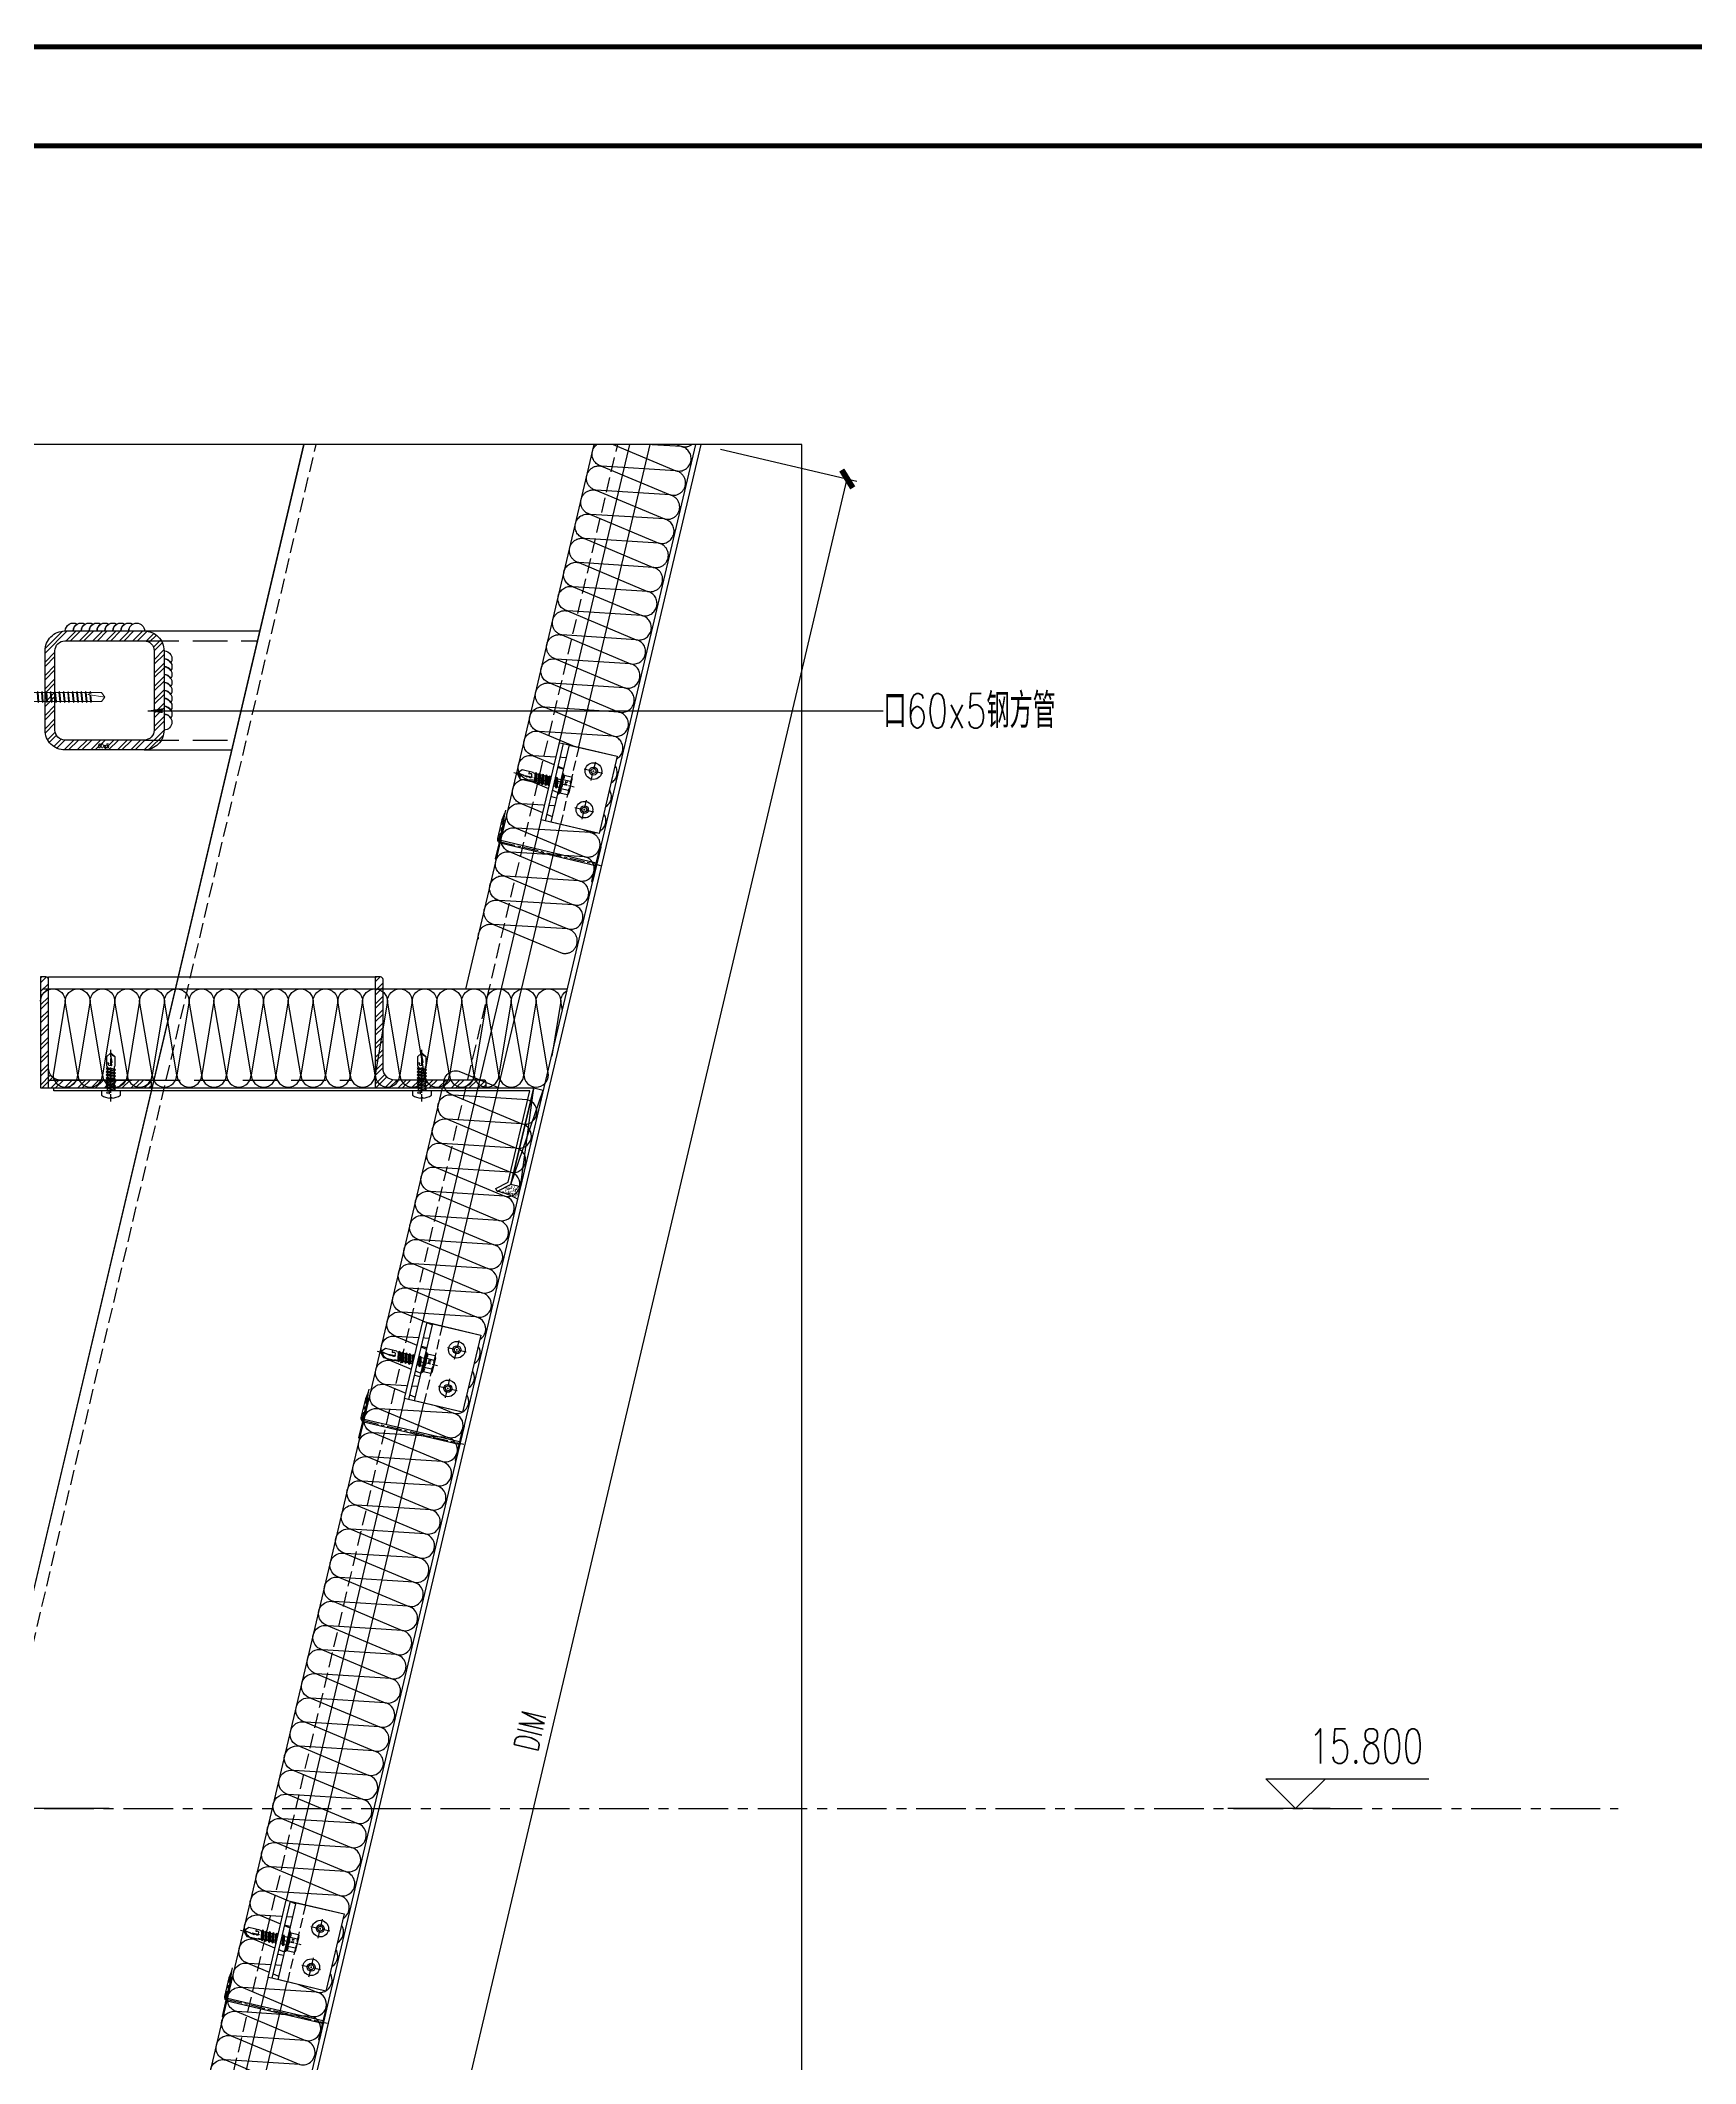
# Model space of a CAD drawing. Extents: x -160106 to 966792, y -663931 to 1550022.
# Drawn here: x -37559 to -36724, y -85742 to -84722 of the extents above; entities that cross this region are included whole.
import ezdxf
from ezdxf.enums import TextEntityAlignment as Align
from ezdxf.xclip import XClip

# ---------------------------------------------------------------- set-up
doc = ezdxf.new("R2010")
doc.units = 0
for name, pattern in [('CENTER', [2, 1.25, -0.25, 0.25, -0.25]), ('ZN-CENTER', [2, 1.25, -0.25, 0.25, -0.25]), ('ZN-DASH', [0.35, 0.25, -0.1])]:
    doc.linetypes.add(name, pattern=pattern)
for name, color, linetype in [('!ZN1-填充-8', 8, 'Continuous'), ('!ZN3-不锈钢板幕墙-7', 7, 'Continuous'), ('!ZN3-铝板幕墙-3', 3, 'Continuous'), ('!ZN4-辅助材料-1', 1, 'Continuous'), ('!ZN4-配件-11', 11, 'Continuous'), ('!ZN5-钢材投影-40', 40, 'Continuous'), ('!ZN5-钢材断面-2', 2, 'Continuous'), ('!ZN5-铝材投影-112', 112, 'Continuous'), ('!ZN6-虚线-8', 8, 'ZN-DASH'), ('!ZN6-轴线-1', 1, 'ZN-CENTER'), ('!ZN7-符号-173', 173, 'Continuous'), ('0-cxFrame', 155, 'Continuous'), ('20剖面图$0$A-LIN-V', 9, 'Continuous'), ('3符号', 173, 'Continuous'), ('DIM', 173, 'Continuous'), ('Fill', 8, 'Continuous'), ('TEXT', 7, 'Continuous'), ('焊缝', 8, 'Continuous')]:
    doc.layers.add(name, color=color, linetype=linetype)
doc.layers.add('0-cxText', color=131, linetype='Continuous', lineweight=25)
doc.layers.add('0_SCREW RIVET', color=4, linetype='Continuous', lineweight=15)
doc.layers.add('@ZN-型材编号（非打印层）', color=8, linetype='Continuous', plot=False)
doc.styles.add('cx_tuming', font='simhei.ttf')
doc.styles.add('cx_tuqian1', font='')
doc.styles.add('DHTEXT-1', font='ROMANS.shx', dxfattribs={"width": 0.7, "bigfont": 'CHINESE.shx'})
doc.styles.add('ZNTextStyle', font='ROMANS.shx', dxfattribs={"width": 0.7, "bigfont": 'CHINESE.shx'})
doc.styles.add('黑体', font='simhei.ttf', dxfattribs={"height": 12})
doc.styles.get('cx_tuqian1').set_extended_font_data('SimSun')
doc.dimstyles.new('ZN5', dxfattribs={"dimscale": 5, "dimtxt": 2.5, "dimasz": 1.5, "dimexe": 1, "dimexo": 2, "dimgap": 0.9, "dimtad": 1, "dimdec": 0, "dimdsep": 46, "dimtxsty": 'DHTEXT-1', "dimblk": 'ARCHTICK', "dimcen": 2.5, "dimclrd": 173, "dimclre": 173, "dimclrt": 7, "dimazin": 2, "dimtfac": 1, "dimtdec": 0, "dimtix": 1, "dimtmove": 2, "dimatfit": 3, "dimfxl": 0, "dimtolj": 1, "dimtzin": 0, "dimarcsym": 0})

# ---------------------------------------------------------------- blocks, each defined once
blk = doc.blocks.new('ZN-角钢56X56X4')
at = {"layer": '!ZN1-填充-8'}
h = blk.add_hatch(dxfattribs=at)
h.set_pattern_fill('ANSI32', color=256, scale=0.5, style=0)
edge = h.paths.add_edge_path()
edge.add_line((0, 0), (0, 56))
edge.add_line((0, 56), (2.7, 56))
edge.add_arc((2.7, 54.7), 1.33, 360, 450, ccw=False)
edge.add_line((4, 54.7), (4, 10))
edge.add_arc((10, 10), 6, 180, 270)
edge.add_line((10, 4), (54.7, 4))
edge.add_arc((54.7, 2.7), 1.33, 360, 450, ccw=False)
edge.add_line((56, 2.7), (56, 0))
edge.add_line((56, 0), (0, 0))
at = {"layer": '!ZN5-钢材断面-2'}
blk.add_lwpolyline([(0, 0), (0, 56), (2.7, 56, -0.414214), (4, 54.7), (4, 10, 0.414214), (10, 4), (54.7, 4, -0.414214), (56, 2.7), (56, 0), (0, 0)], format="xyb", dxfattribs=at)
blk = doc.blocks.new('*U1072')
at = {"layer": '!ZN5-钢材断面-2', "extrusion": (0, 0, -1), "zscale": -1, "rotation": 90}
blk.add_blockref('ZN-角钢56X56X4', (0, 0), dxfattribs=at)
blk = doc.blocks.new('*U1052')
at = {"color": 0, "linetype": 'CENTER', "ltscale": 3}
blk.add_line((-5.4, 0), (20.8, 0), dxfattribs=at)
at = {"linetype": 'ByBlock', "ltscale": 10}
for p, q in [((0, 1.8), (12.4, 1.8)), ((1, 2.4), (1.7, -2.4)), ((2.6, 2.4), (3.3, -2.4)), ((4.2, 2.4), (4.9, -2.4)), ((5.8, 2.4), (6.5, -2.4)), ((7.4, 2.4), (8.1, -2.4)), ((9, 2.4), (9.7, -2.4)), ((10.6, 2.4), (11.3, -2.4)), ((12.4, -1.8), (0, -1.8))]:
    blk.add_line(p, q, dxfattribs=at)
blk.add_lwpolyline([(-3.3, 0.4), (-3.7, 0.4, -0.147478), (-2.1, 4.8), (0, 4.8), (0, -4.7), (-2.1, -4.7, -0.147478), (-3.7, -0.4), (-3.3, -0.4)], format="xyb", close=True, dxfattribs=at)
for points in [[(1.3, -1.8), (0.6, 1.8), (1, 2.4), (1.3, 1.8), (2, -1.8), (1.7, -2.4)], [(2.9, -1.8), (2.2, 1.8), (2.6, 2.4), (2.9, 1.8), (3.6, -1.8), (3.3, -2.4)], [(4.5, -1.8), (3.8, 1.8), (4.2, 2.4), (4.5, 1.8), (5.2, -1.8), (4.9, -2.4)], [(6.1, -1.8), (5.4, 1.8), (5.8, 2.4), (6.1, 1.8), (6.8, -1.8), (6.5, -2.4)], [(7.7, -1.8), (7, 1.8), (7.4, 2.4), (7.7, 1.8), (8.4, -1.8), (8.1, -2.4)], [(9.3, -1.8), (8.6, 1.8), (9, 2.4), (9.3, 1.8), (10, -1.8), (9.7, -2.4)], [(10.9, -1.8), (10.2, 1.8), (10.6, 2.4), (10.9, 1.8), (11.6, -1.8), (11.3, -2.4)]]:
    blk.add_lwpolyline(points, close=True, dxfattribs=at)
for points in [[(12.4, -1.8, -0.414214), (12.5, -1.9), (12.5, -2), (17.4, -2), (19, -0.2), (19, 0.2), (17.4, 2), (12.5, 2), (12.5, 1.9, -0.396102), (12.4, 1.8)], [(14.3, -2), (14.2, -1), (13.7, -1.3, -0.530462), (13, -1), (12.8, 0.1, -0.651316), (13.4, 0.5), (13.8, 0.2), (14.5, 0.6), (19, -0.2, -0.201226), (17.4, 2)]]:
    blk.add_lwpolyline(points, format="xyb", dxfattribs=at)
at = {"layer": 'Defpoints', "color": 0, "ltscale": 10, "style": 'DHTEXT-1', "width": 0.7}
blk.add_text('4.8', height=1, rotation=90, dxfattribs=at).set_placement((-0.5, -1.4), align=Align.CENTER)
blk = doc.blocks.new('*U2279')
at = {"linetype": 'ByBlock', "ltscale": 15}
blk.add_lwpolyline([(0.6, 0.6), (0.6, 50, -0.414214), (1.2, 50.6), (10.9, 50.6), (14.3, 51.2), (10.9, 51.8), (1.2, 51.8, 0.414214), (-0.6, 50), (-0.6, 0.6)], format="xyb", dxfattribs=at)
at = {"color": 0, "linetype": 'ZN-CENTER', "ltscale": 6}
blk.add_lwpolyline([(16.1, 51.2), (1.2, 51.2, 0.414214), (0, 50), (0, -1.8)], format="xyb", dxfattribs=at)
at = {"linetype": 'ByBlock', "ltscale": 15}
for points in [[(-0.5, 50.6), (-9, 50.6), (-9, 50), (-0.6, 50)], [(0.6, 50), (9, 50), (9, 50.6), (1.2, 50.6)]]:
    blk.add_lwpolyline(points, dxfattribs=at)
blk.add_lwpolyline([(-9, 0.6), (-9, 0), (9, 0), (9, 0.6)], close=True, dxfattribs=at)
blk = doc.blocks.new('*U1991')
at = {"color": 0, "linetype": 'ZN-CENTER', "ltscale": 3}
blk.add_line((24, 0), (-7.3, 0), dxfattribs=at)
at = {"ltscale": 10}
for p, q in [((-5.4, -3.5), (-5.4, 3.5)), ((-1, 4.6), (-4.9, 4.6)), ((-1, 2.3), (-4.9, 2.3)), ((-0.6, -5.1), (-0.6, 5.1)), ((-0.2, 5.5), (0, 4.8)), ((0, -4.8), (0, 4.8)), ((0, 2.1), (14.3, 2.1)), ((1.4, 2.7), (2.2, -2.7)), ((3.2, 2.7), (4, -2.7)), ((5, 2.7), (5.8, -2.7)), ((6.8, 2.7), (7.6, -2.7)), ((8.6, 2.7), (9.4, -2.7)), ((10.4, 2.7), (11.2, -2.7)), ((12.2, 2.7), (13, -2.7)), ((-1, -2.3), (-4.9, -2.3)), ((-1, -4.6), (-4.9, -4.6)), ((-0.2, -5.5), (0, -4.8)), ((14.3, -2.1), (0, -2.1))]:
    blk.add_line(p, q, dxfattribs=at)
for points in [[(1.8, -2.1), (1, 2.1), (1.4, 2.7), (1.8, 2.1), (2.6, -2.1), (2.2, -2.7)], [(3.6, -2.1), (2.8, 2.1), (3.2, 2.7), (3.6, 2.1), (4.4, -2.1), (4, -2.7)], [(5.4, -2.1), (4.6, 2.1), (5, 2.7), (5.4, 2.1), (6.2, -2.1), (5.8, -2.7)], [(7.2, -2.1), (6.4, 2.1), (6.8, 2.7), (7.2, 2.1), (8, -2.1), (7.6, -2.7)], [(9, -2.1), (8.2, 2.1), (8.6, 2.7), (9, 2.1), (9.8, -2.1), (9.4, -2.7)], [(10.8, -2.1), (10, 2.1), (10.4, 2.7), (10.8, 2.1), (11.6, -2.1), (11.2, -2.7)], [(12.6, -2.1), (11.8, 2.1), (12.2, 2.7), (12.6, 2.1), (13.4, -2.1), (13, -2.7)]]:
    blk.add_lwpolyline(points, close=True, dxfattribs=at)
for points in [[(14.3, -2.1, -0.414214), (14.4, -2.2), (14.4, -2.3), (20.2, -2.3), (22, -0.3), (22, 0.3), (20.2, 2.3), (14.4, 2.3), (14.4, 2.2, -0.414214), (14.3, 2.1)], [(16.5, -2.3), (16.4, -1.2), (15.8, -1.5, -0.530462), (15, -1.2), (14.8, 0.1, -0.651316), (15.5, 0.5), (16, 0.2), (16.8, 0.7), (22, -0.3, -0.201226), (20.2, 2.3)]]:
    blk.add_lwpolyline(points, format="xyb", dxfattribs=at)
for centre, radius, start, end in [((-3.9, 3.5), 1.58, 133.1736, 226.8264), ((0.1, 0), 5.58, 155.5673, 204.4327), ((0.1, 3.5), 1.58, 133.1736, 226.8264), ((4.1, 0), 5.58, 155.5673, 204.4327), ((7.5, -2.9), 11.3, 132.4922, 138.6064), ((-3.9, -3.5), 1.58, 133.1736, 226.8264), ((0.1, -3.5), 1.58, 133.1736, 226.8264), ((7.5, 2.9), 11.3, 221.3936, 227.5078)]:
    blk.add_arc(centre, radius, start, end, dxfattribs=at)
at = {"layer": 'Defpoints', "color": 0, "ltscale": 10, "style": 'DHTEXT-1', "width": 0.7}
blk.add_text('5.5', height=1, rotation=90, dxfattribs=at).set_placement((-2.5, -0.9), align=Align.CENTER)
blk = doc.blocks.new('*U2070')
at = {"color": 0, "linetype": 'CENTER', "ltscale": 3}
for p, q in [((4.9, 0), (-4.9, 0)), ((0, 4.9), (0, -4.9))]:
    blk.add_line(p, q, dxfattribs=at)
at = {"linetype": 'ByBlock', "ltscale": 10}
for radius in [4.2, 2, 1.23]:
    blk.add_circle((0, 0), radius, dxfattribs=at)
blk = doc.blocks.new('*U2372')
at = {"ltscale": 0.125}
blk.add_wipeout([(-20, -30), (20, -30), (20, -5), (-20, -5)], dxfattribs=at).dxf.layer = '!ZN6-虚线-8'
at = {"layer": '!ZN1-填充-8'}
h = blk.add_hatch(dxfattribs=at)
h.set_pattern_fill('NET3', color=256, scale=0.75, angle=180, style=0)
h.set_pattern_definition([(180, (-1731.706, 294.7402), (-3e-16, -2.38125), []), (240, (-1731.706, 294.7402), (2.062223, -1.190625), []), (300, (-1731.706, 294.7402), (2.062223, 1.190625), [])])
h.paths.add_polyline_path([(20, 0), (-20, 0), (-20, -2), (20, -2)])
at = {"layer": '!ZN5-铝材投影-112'}
blk.add_lwpolyline([(20, -2), (-20, -2), (-20, -30), (20, -30)], close=True, dxfattribs=at)
at = {"layer": '!ZN6-虚线-8', "color": 8, "linetype": 'ZN-DASH', "ltscale": 20}
blk.add_line((-20, -10), (20, -10), dxfattribs=at)
at = {"layer": '!ZN6-虚线-8', "linetype": 'ZN-DASH', "ltscale": 10}
for p, q in [((-7.5, -5), (-7.5, -2)), ((7.5, -5), (7.5, -2))]:
    blk.add_line(p, q, dxfattribs=at)
at = {"layer": '!ZN4-配件-11', "color": 1, "xscale": -1, "rotation": 270}
for name, p in [('*U1991', (0, -5)), ('*U2070', (-10, -20)), ('*U2070', (10, -20))]:
    blk.add_blockref(name, p, dxfattribs=at)
at = {"ltscale": 0.25}
blk.add_wipeout([(20, 0), (20, -2), (-20, -2), (-20, 0)], dxfattribs=at).dxf.layer = '!ZN4-辅助材料-1'
at = {"layer": '!ZN4-辅助材料-1'}
blk.add_lwpolyline([(20, 0), (-20, 0), (-20, -2), (20, -2)], close=True, dxfattribs=at)
at = {"layer": '!ZN5-铝材投影-112', "ltscale": 0.25}
blk.add_line((-20, -5), (20, -5), dxfattribs=at)
blk = doc.blocks.new('方管钢60x5')
at = {"layer": 'Fill'}
h = blk.add_hatch(dxfattribs=at)
h.set_pattern_fill('ANSI32', color=8, scale=0.5, style=0)
h.set_pattern_definition([(45, (-2913.3746, -800.701), (-3.367596, 3.367596), []), (45, (-2911.1295, -800.701), (-3.367596, 3.367596), [])])
edge = h.paths.add_edge_path(flags=16)
edge.add_line((-20, 25), (20, 25))
edge.add_arc((20, 20), 5, 0, 90, ccw=False)
edge.add_line((25, 20), (25, -20))
edge.add_arc((20, -20), 5, 270, 360, ccw=False)
edge.add_line((20, -25), (-20, -25))
edge.add_arc((-20, -20), 5, 180, 270, ccw=False)
edge.add_line((-25, -20), (-25, 20))
edge.add_arc((-20, 20), 5, 90, 180, ccw=False)
edge = h.paths.add_edge_path()
edge.add_line((-20, 30), (20, 30))
edge.add_arc((20, 20), 10, 0, 90, ccw=False)
edge.add_line((30, 20), (30, -20))
edge.add_arc((20, -20), 10, 270, 360, ccw=False)
edge.add_line((20, -30), (-20, -30))
edge.add_arc((-20, -20), 10, 180, 270, ccw=False)
edge.add_line((-30, -20), (-30, 20))
edge.add_arc((-20, 20), 10, 90, 180, ccw=False)
for points in [[(-20, 30), (20, 30, -0.414214), (30, 20), (30, -20, -0.414214), (20, -30), (-20, -30, -0.414214), (-30, -20), (-30, 20, -0.414214)], [(-20, 25), (20, 25, -0.414214), (25, 20), (25, -20, -0.414214), (20, -25), (-20, -25, -0.414214), (-25, -20), (-25, 20, -0.414214)]]:
    blk.add_lwpolyline(points, format="xyb", close=True)
at = {"layer": '@ZN-型材编号（非打印层）', "style": 'DHTEXT-1', "width": 0.7}
blk.add_text('60x5', height=2, dxfattribs=at).set_placement((-0.5, -28), align=Align.MIDDLE_CENTER)
blk = doc.blocks.new('*U781')
at = {"layer": '!ZN5-钢材断面-2'}
blk.add_blockref('方管钢60x5', (0, 0), dxfattribs=at)
blk = doc.blocks.new('$紧固件$00000145')
at = {"layer": '0_SCREW RIVET'}
for p, q in [((-1.7, 9.4), (-1.7, 7.2)), ((-1.7, 6.7), (-1.7, 5)), ((-1.7, 4.5), (-1.7, 2.8)), ((-1.7, 2.3), (-1.7, 0.6)), ((-1.7, 0.1), (-1.7, -1.6)), ((2.8, 9.4), (2.8, 7.6)), ((2.8, 7.1), (2.8, 5.4)), ((2.8, 4.9), (2.8, 3.2)), ((2.8, 2.7), (2.8, 1)), ((2.8, 0.5), (2.8, -1.2)), ((-1.7, -2.1), (-1.7, -3.8)), ((-1.7, -4.3), (-1.7, -6)), ((-1.7, -6.5), (-1.7, -8.2)), ((-1.7, -8.7), (-1.7, -10.5)), ((2.8, -1.7), (2.8, -3.4)), ((2.8, -3.9), (2.8, -5.6)), ((2.8, -6.1), (2.8, -7.8)), ((2.8, -8.3), (2.8, -10.1)), ((-1.7, -11), (-1.7, -12.7)), ((-1.7, -13.2), (-1.7, -14.9)), ((-1.7, -15.4), (-1.7, -17.1)), ((-1.7, -17.6), (-1.7, -19.3)), ((-1.7, -19.8), (-1.7, -24.8)), ((2.8, -10.6), (2.8, -12.3)), ((2.8, -12.8), (2.8, -14.5)), ((2.8, -15), (2.8, -16.7)), ((2.8, -17.2), (2.8, -18.9)), ((2.8, -19.4), (2.8, -24.8)), ((-1.7, -24.8), (0.5, -26.6)), ((0.5, -26.6), (2.8, -24.8))]:
    blk.add_line(p, q, dxfattribs=at)
blk.add_lwpolyline([(-6.5, 12.1, -0.414214), (-2.5, 16.1), (3.5, 16.1, -0.414214), (7.5, 12.1), (7.5, 12.2), (7.5, 11.4), (-6.5, 11.4), (-6.5, 12.2)], format="xyb", close=True, dxfattribs=at)
for points in [[(-4, 11.4), (5, 11.4), (5, 9.4), (-4, 9.4)], [(-1.7, 6.7), (2.8, 7.1), (3.3, 7.4), (2.8, 7.6), (-1.7, 7.2), (-2.2, 6.9)], [(-1.7, 4.5), (2.8, 4.9), (3.3, 5.2), (2.8, 5.4), (-1.7, 5), (-2.2, 4.7)], [(-1.7, 2.3), (2.8, 2.7), (3.3, 3), (2.8, 3.2), (-1.7, 2.8), (-2.2, 2.5)], [(-1.7, 0.1), (2.8, 0.5), (3.3, 0.8), (2.8, 1), (-1.7, 0.6), (-2.2, 0.3)], [(-1.7, -2.1), (2.8, -1.7), (3.3, -1.4), (2.8, -1.2), (-1.7, -1.6), (-2.2, -1.9)], [(-1.7, -4.3), (2.8, -3.9), (3.3, -3.6), (2.8, -3.4), (-1.7, -3.8), (-2.2, -4.1)], [(-1.7, -6.5), (2.8, -6.1), (3.3, -5.8), (2.8, -5.6), (-1.7, -6), (-2.2, -6.3)], [(-1.7, -8.7), (2.8, -8.3), (3.3, -8.1), (2.8, -7.8), (-1.7, -8.2), (-2.2, -8.5)], [(-1.7, -11), (2.8, -10.6), (3.3, -10.3), (2.8, -10.1), (-1.7, -10.5), (-2.2, -10.7)], [(-1.7, -13.2), (2.8, -12.8), (3.3, -12.5), (2.8, -12.3), (-1.7, -12.7), (-2.2, -13)], [(-1.7, -15.4), (2.8, -15), (3.3, -14.7), (2.8, -14.5), (-1.7, -14.9), (-2.2, -15.2)], [(-1.7, -17.6), (2.8, -17.2), (3.3, -16.9), (2.8, -16.7), (-1.7, -17.1), (-2.2, -17.4)]]:
    blk.add_lwpolyline(points, close=True, dxfattribs=at)
for points in [[(1.7, -19), (-1.7, -19.3), (-2.2, -19.6), (-1.7, -19.8), (1.6, -19.5)], [(0.5, -26.6), (1.9, -18), (2.5, -19.4), (2.5, -19.4), (2.8, -19.9)], [(2.3, -18.9), (2.8, -18.9), (3.3, -19.1), (2.8, -19.4), (2.5, -19.4)]]:
    blk.add_lwpolyline(points, dxfattribs=at)
blk = doc.blocks.new('20250911162422')
at = {"layer": '!ZN1-填充-8'}
h = blk.add_hatch(dxfattribs=at)
h.set_pattern_fill('AR-SAND', color=256, angle=-13.2732, style=0)
h.set_pattern_definition([(24.2268, (59.0528, 16280.1103), (0.381077, 1.889814), [0, -1.52, 0, -1.7, 0, -1.625]), (354.2268, (59.0528, 16280.1103), (2.370448, 2.340426), [0, -0.82, 0, -1.37, 0, -0.525]), (314.2268, (57.8557, 16280.3927), (3.032251, -0.709481), [0, -0.5, 0, -1.8, 0, -2.35]), (304.2268, (57.8557, 16280.3927), (3.127332, 0.16404), [0, -0.25, 0, -1.18, 0, -1.35])])
edge = h.paths.add_edge_path()
edge.add_line((241, 16114.8), (245.8, 16113.7))
edge.add_line((245.8, 16113.7), (244.3, 16107.4))
edge.add_arc((228.5, 16081.4), 30.5, 58.5823, 79.4259)
edge.add_line((234.1, 16111.3), (241, 16114.8))
at = {"layer": '!ZN3-不锈钢板幕墙-7', "ltscale": 4}
for p, q in [((10.1, 16163.5), (63.2, 16163.5)), ((63.2, 16162), (10.5, 16162)), ((63.2, 16163.5), (252.5, 16163.5)), ((250.6, 16162), (63.2, 16162)), ((239.7, 16115.9), (250.6, 16162)), ((252.5, 16163.5), (241, 16114.8)), ((233.4, 16112.7), (239.7, 16115.9)), ((241, 16114.8), (234.1, 16111.3)), ((234.1, 16111.3), (233.4, 16112.7))]:
    blk.add_line(p, q, dxfattribs=at)
at = {"layer": '!ZN3-不锈钢板幕墙-7', "ltscale": 40}
blk.add_line((10.5, 16162), (10.5, 16163.5), dxfattribs=at)
at = {"layer": '!ZN3-铝板幕墙-3'}
for p, q in [((-2158, 6025), (771.7, 18439)), ((-2135.7, 6021.5), (794.2, 18436.5)), ((-2133.2, 6021.2), (797.4, 18439))]:
    blk.add_line(p, q, dxfattribs=at)
at = {"layer": '!ZN4-辅助材料-1', "ltscale": 0.1}
for p, q in [((241, 16114.8), (257.3, 16162.4)), ((245.8, 16113.7), (252.5, 16163.5))]:
    blk.add_line(p, q, dxfattribs=at)
blk.add_lwpolyline([(252.5, 16163.5), (257.3, 16162.4), (245.8, 16113.7), (241, 16114.8)], close=True, dxfattribs=at)
blk.add_lwpolyline([(244.3, 16107.4, 0.091199), (234.1, 16111.3, -1.546324)], format="xyb", dxfattribs=at)
at = {"layer": '!ZN5-钢材投影-40'}
for p, q in [((-2083.4, 6384.4), (766.8, 18461.7)), ((-2239.2, 6421.1), (564.1, 18299.4))]:
    blk.add_line(p, q, dxfattribs=at)
at = {"layer": '!ZN5-钢材投影-40', "ltscale": 100}
blk.add_line((-2239.2, 6421.1), (600.5, 18453.7), dxfattribs=at)
at = {"layer": '!ZN5-钢材投影-40', "ltscale": 0.3}
for p, q in [((56, 16394), (114.4, 16394)), ((56, 16334), (100.3, 16334)), ((7.7, 16219.5), (173.3, 16219.5)), ((7.7, 16163.5), (160, 16163.5))]:
    blk.add_line(p, q, dxfattribs=at)
at = {"layer": '!ZN5-钢材投影-40', "ltscale": 30}
blk.add_line((7.7, 16163.5), (7.7, 16219.5), dxfattribs=at)
at = {"layer": '!ZN6-虚线-8', "ltscale": 30}
for p, q in [((-2089.3, 6385.8), (760.6, 18461.4)), ((-2233.3, 6419.8), (606.7, 18454))]:
    blk.add_line(p, q, dxfattribs=at)
at = {"layer": '!ZN6-虚线-8', "color": 8, "linetype": 'ZN-DASH', "ltscale": 70}
for p, q in [((56, 16389), (113.3, 16389)), ((56, 16339), (101.5, 16339)), ((7.7, 16167.5), (161, 16167.5))]:
    blk.add_line(p, q, dxfattribs=at)
at = {"layer": '20剖面图$0$A-LIN-V'}
blk.add_line((38.3, 15800), (-5372.1, 15800), dxfattribs=at)
at = {"layer": 'Fill'}
for points in [[(218.2, 16213.4), (736.7, 18410.5)], [(269.6, 16213.4), (4.7, 16213.4)], [(-7.6, 15256.4), (206.5, 16163.5)]]:
    blk.add_lwpolyline(points, dxfattribs=at)
for points in [[(224.7, 16238.6, -0.54803), (232.2, 16246), (266.8, 16231.5, 1), (269.7, 16243.7), (232.2, 16246, -1), (235.1, 16258.1), (269.7, 16243.7, 1), (272.6, 16255.8), (235.1, 16258.1, -1), (238, 16270.3), (272.6, 16255.8, 1), (275.4, 16268), (238, 16270.3, -1), (240.9, 16282.5), (275.4, 16268, 1), (278.3, 16280.1), (240.9, 16282.5, -1), (243.7, 16294.6), (278.3, 16280.1, 1), (281.2, 16292.3), (243.7, 16294.6, -1), (246.6, 16306.8), (281.2, 16292.3, 1), (284.1, 16304.5), (246.6, 16306.8, -1), (249.5, 16319), (284.1, 16304.5, 1), (286.9, 16316.6), (249.5, 16319, -1), (252.3, 16331.1), (286.9, 16316.6, 1), (289.8, 16328.8), (252.3, 16331.1, -1), (255.2, 16343.3), (289.8, 16328.8, 1), (292.7, 16341), (255.2, 16343.3, -1), (258.1, 16355.5), (292.7, 16341, 1), (295.5, 16353.1), (258.1, 16355.5, -1), (261, 16367.6), (295.5, 16353.1, 1), (298.4, 16365.3), (261, 16367.6, -1), (263.8, 16379.8), (298.4, 16365.3, 1), (301.3, 16377.5), (263.8, 16379.8, -1), (266.7, 16392), (301.3, 16377.5, 1), (304.2, 16389.6), (266.7, 16392, -1), (269.6, 16404.1), (304.2, 16389.6, 1), (307, 16401.8), (269.6, 16404.1, -1), (272.4, 16416.3), (307, 16401.8, 1), (309.9, 16414), (272.4, 16416.3, -1), (275.3, 16428.5), (309.9, 16414, 1), (312.8, 16426.1), (275.3, 16428.5, -1), (278.2, 16440.6), (312.8, 16426.1, 1), (315.6, 16438.3), (278.2, 16440.6, -1), (281.1, 16452.8), (315.6, 16438.3, 1), (318.5, 16450.5), (281.1, 16452.8, -1), (283.9, 16465), (318.5, 16450.5, 1), (321.4, 16462.6), (283.9, 16465, -1), (286.8, 16477.1), (321.4, 16462.6, 1), (324.3, 16474.8), (286.8, 16477.1, -1), (289.7, 16489.3), (324.3, 16474.8, 1), (327.1, 16487), (289.7, 16489.3, -1), (292.5, 16501.5), (327.1, 16487, 1), (330, 16499.1), (292.5, 16501.5, -1), (295.4, 16513.6), (330, 16499.1, 1), (332.9, 16511.3), (295.4, 16513.6, -1), (298.3, 16525.8), (332.9, 16511.3, 1), (335.7, 16523.5), (298.3, 16525.8, -1), (301.2, 16538), (335.7, 16523.5, 1), (338.6, 16535.6), (301.2, 16538, -1), (304, 16550.1), (338.6, 16535.6, 1), (341.5, 16547.8), (304, 16550.1, -1), (306.9, 16562.3), (341.5, 16547.8, 1), (344.3, 16560), (306.9, 16562.3, -1), (309.8, 16574.5), (344.3, 16560, 1), (347.2, 16572.1), (346.8, 16572.2)], [(3.7, 16207.2, -1), (16.2, 16207.2), (10, 16170.2, 1), (22.5, 16170.2), (16.2, 16207.2, -1), (28.7, 16207.2), (22.5, 16170.2, 1), (35, 16170.2), (28.7, 16207.2, -1), (41.2, 16207.2), (35, 16170.2, 1), (47.5, 16170.2), (41.2, 16207.2, -1), (53.7, 16207.2), (47.5, 16170.2, 1), (60, 16170.2), (53.7, 16207.2, -1), (66.2, 16207.2), (60, 16170.2, 1), (72.5, 16170.2), (66.2, 16207.2, -1), (78.7, 16207.2), (72.5, 16170.2, 1), (85, 16170.2), (78.7, 16207.2, -1), (91.2, 16207.2), (85, 16170.2, 1), (97.5, 16170.2), (91.2, 16207.2, -1), (103.7, 16207.2), (97.5, 16170.2, 1), (110, 16170.2), (103.7, 16207.2, -1), (116.2, 16207.2), (110, 16170.2, 1), (122.5, 16170.2), (116.2, 16207.2, -1), (128.7, 16207.2), (122.5, 16170.2, 1), (135, 16170.2), (128.7, 16207.2, -1), (141.2, 16207.2), (135, 16170.2, 1), (147.5, 16170.2), (141.2, 16207.2, -1), (153.7, 16207.2), (147.5, 16170.2, 1), (160, 16170.2), (153.7, 16207.2, -1), (166.2, 16207.2), (160, 16170.2, 1), (172.5, 16170.2), (166.2, 16207.2, -1), (178.7, 16207.2), (172.5, 16170.2, 1), (185, 16170.2), (178.7, 16207.2, -1), (191.2, 16207.2), (185, 16170.2, 1), (197.5, 16170.2), (191.2, 16207.2, -1), (203.7, 16207.2), (197.5, 16170.2, 1), (210, 16170.2), (203.7, 16207.2, -1), (216.2, 16207.2), (210, 16170.2, 1), (222.5, 16170.2), (216.2, 16207.2, -1), (228.7, 16207.2), (222.5, 16170.2, 1), (235, 16170.2), (228.7, 16207.2, -1), (241.2, 16207.2), (235, 16170.2, 1), (247.5, 16170.2), (241.2, 16207.2, -1), (253.7, 16207.2), (247.5, 16170.2, 1), (260, 16170.2), (253.7, 16207.2, -1), (266.2, 16207.2), (261.6, 16179.6)], [(267, 16202.5), (266.2, 16207.2, -0.271794), (269.4, 16212.6)], [(267, 16202.5), (266.2, 16207.2, -0.271794), (269.4, 16212.6)], [(94.2, 15661.1, -1), (97.1, 15673.2), (131.7, 15658.7, 1)], [(134.5, 15670.9), (97.1, 15673.2, -1), (99.9, 15685.4), (134.5, 15670.9, 1), (137.4, 15683.1), (99.9, 15685.4, -1), (102.8, 15697.6), (137.4, 15683.1, 1), (140.3, 15695.2), (102.8, 15697.6, -1), (105.7, 15709.7), (140.3, 15695.2, 1), (143.1, 15707.4), (105.7, 15709.7, -1), (108.6, 15721.9), (143.1, 15707.4, 1), (146, 15719.6), (108.6, 15721.9, -1), (111.4, 15734.1), (146, 15719.6, 1), (148.9, 15731.7), (111.4, 15734.1, -1), (114.3, 15746.2), (148.9, 15731.7, 1), (151.8, 15743.9), (114.3, 15746.2, -1), (117.2, 15758.4), (151.8, 15743.9, 1), (154.6, 15756.1), (117.2, 15758.4, -1), (120, 15770.6), (154.6, 15756.1, 1), (157.5, 15768.2), (120, 15770.6, -1), (122.9, 15782.7), (157.5, 15768.2, 1), (160.4, 15780.4), (122.9, 15782.7, -1), (125.8, 15794.9), (160.4, 15780.4, 1), (163.2, 15792.6), (125.8, 15794.9, -1), (128.7, 15807.1), (163.2, 15792.6, 1), (166.1, 15804.7), (128.7, 15807.1, -1), (131.5, 15819.2), (166.1, 15804.7, 1), (169, 15816.9), (131.5, 15819.2, -1), (134.4, 15831.4), (169, 15816.9, 1), (171.9, 15829.1), (134.4, 15831.4, -1), (137.3, 15843.6), (171.9, 15829.1, 1), (174.7, 15841.2), (137.3, 15843.6, -1), (140.1, 15855.7), (174.7, 15841.2, 1), (177.6, 15853.4), (140.1, 15855.7, -1), (143, 15867.9), (177.6, 15853.4, 1), (180.5, 15865.6), (143, 15867.9, -1), (145.9, 15880.1), (180.5, 15865.6, 1), (183.3, 15877.7), (145.9, 15880.1, -1), (148.8, 15892.2), (183.3, 15877.7, 1), (186.2, 15889.9), (148.8, 15892.2, -1), (151.6, 15904.4), (186.2, 15889.9, 1), (189.1, 15902.1), (151.6, 15904.4, -1), (154.5, 15916.6), (189.1, 15902.1, 1), (192, 15914.2), (154.5, 15916.6, -1), (157.4, 15928.7), (192, 15914.2, 1), (194.8, 15926.4), (157.4, 15928.7, -1), (160.2, 15940.9), (194.8, 15926.4, 1), (197.7, 15938.6), (160.2, 15940.9, -1), (163.1, 15953), (197.7, 15938.6, 1), (200.6, 15950.7), (163.1, 15953, -1), (166, 15965.2), (200.6, 15950.7, 1), (203.4, 15962.9), (166, 15965.2, -1), (168.9, 15977.4), (203.4, 15962.9, 1), (206.3, 15975), (168.9, 15977.4, -1), (171.7, 15989.5), (206.3, 15975, 1), (209.2, 15987.2), (171.7, 15989.5, -1), (174.6, 16001.7), (209.2, 15987.2, 1), (212.1, 15999.4), (174.6, 16001.7, -1), (177.5, 16013.9), (212.1, 15999.4, 1), (214.9, 16011.5), (177.5, 16013.9, -1), (180.3, 16026), (214.9, 16011.5, 1), (217.8, 16023.7), (180.3, 16026, -1), (183.2, 16038.2), (217.8, 16023.7, 1), (220.7, 16035.9), (183.2, 16038.2, -1), (186.1, 16050.4), (220.7, 16035.9, 1), (223.5, 16048), (186.1, 16050.4, -1), (189, 16062.5), (223.5, 16048, 1), (226.4, 16060.2), (189, 16062.5, -1), (191.8, 16074.7), (226.4, 16060.2, 1), (229.3, 16072.4), (191.8, 16074.7, -1), (194.7, 16086.9), (229.3, 16072.4, 1), (232.1, 16084.5), (194.7, 16086.9, -1), (197.6, 16099), (232.1, 16084.5, 1), (235, 16096.7), (197.6, 16099, -1), (200.4, 16111.2), (235, 16096.7, 1), (237.9, 16108.9), (200.4, 16111.2, -1), (203.3, 16123.4), (237.9, 16108.9, 1), (240.8, 16121), (203.3, 16123.4, -1), (206.2, 16135.5), (240.8, 16121, 1), (243.6, 16133.2), (206.2, 16135.5, -1), (209, 16147.7), (243.6, 16133.2, 1), (246.5, 16145.4), (209, 16147.7, -1), (211.9, 16159.9), (246.5, 16145.4, 1), (249.4, 16157.5), (211.9, 16159.9, -1), (214.8, 16172), (235.1, 16163.5)]]:
    blk.add_lwpolyline(points, format="xyb", dxfattribs=at)
at = {"layer": '焊缝', "ltscale": 100}
blk.add_lwpolyline([(16.2, 16394, -0.57735), (22.2, 16397.5, 0.267949), (20.2, 16394, -0.57735), (26.2, 16397.5, 0.267949), (24.2, 16394, -0.57735), (30.2, 16397.5, 0.267949), (28.2, 16394, -0.57735), (34.2, 16397.5, 0.267949), (32.2, 16394, -0.57735), (38.2, 16397.5, 0.267949), (36.2, 16394, -0.57735), (42.2, 16397.5, 0.267949), (40.2, 16394, -0.57735), (46.2, 16397.5, 0.267949), (44.2, 16394, -0.57735), (50.2, 16397.5, 0.267949), (48.2, 16394, -1), (56.2, 16394, -1)], format="xyb", dxfattribs=at)
at = {"layer": '焊缝', "ltscale": 1000}
blk.add_lwpolyline([(66, 16384, -0.57735), (69.5, 16378, 0.267949), (66, 16380, -0.57735), (69.5, 16374, 0.267949), (66, 16376, -0.57735), (69.5, 16370, 0.267949), (66, 16372, -0.57735), (69.5, 16366, 0.267949), (66, 16368, -0.57735), (69.5, 16362, 0.267949), (66, 16364, -0.57735), (69.5, 16358, 0.267949), (66, 16360, -0.57735), (69.5, 16354, 0.267949), (66, 16356, -0.57735), (69.5, 16350, 0.267949), (66, 16352, -1), (66, 16344, -1)], format="xyb", dxfattribs=at)
at = {"layer": '!ZN4-配件-11'}
blk.add_blockref('*U781', (36, 16364), dxfattribs=at)
at = {"layer": '!ZN4-配件-11', "color": 1, "rotation": 76.72116374612558}
for p in [(284.4, 16276.2), (215.5, 15984.2), (146.6, 15692.2)]:
    blk.add_blockref('*U2279', p, dxfattribs=at)
at = {"layer": '!ZN4-配件-11', "color": 1, "xscale": -1, "rotation": 270}
for p in [(39.2, 16162), (196.1, 16162)]:
    blk.add_blockref('*U1052', p, dxfattribs=at)
at = {"layer": '!ZN5-钢材断面-2'}
for p in [(3.7, 16163.5), (172.5, 16163.5)]:
    blk.add_blockref('*U1072', p, dxfattribs=at)
at = {"rotation": 90}
blk.add_blockref('$紧固件$00000145', (9.6, 16360.1, 0), dxfattribs=at)
at = {"xscale": -1, "rotation": 76.72116374612558}
for p in [(260.9, 16318.2), (192, 16026.3), (123.1, 15734.3)]:
    blk.add_blockref('*U2372', p, dxfattribs=at)
blk = doc.blocks.new('TK22.A2 L(Dragon)')
at = {"layer": '0-cxFrame', "color": 7, "const_width": 0.5}
blk.add_lwpolyline([(0, 0), (-594, 0), (-594, 420), (0, 420)], close=True, dxfattribs=at)
at = {"layer": '0-cxFrame', "const_width": 0.5}
blk.add_lwpolyline([(-80, 10), (-574, 10), (-574, 410), (-80, 410)], close=True, dxfattribs=at)
at = {"style": '黑体', "flags": 4}
blk.add_attdef('图幅', text='', height=3.3, dxfattribs=at).set_placement((-40, 3), align=Align.RIGHT)
at = {"layer": '0-cxText', "flags": 4}
for tag, height, style, p in [('建设单位', 3.5, 'cx_tuming', (-45, 240)), ('项目名称', 3.5, 'cx_tuming', (-45, 210)), ('子项名称', 3.5, 'cx_tuming', (-45, 180)), ('工程编号', 3.3, 'cx_tuqian1', (-35, 165)), ('图名1', 3.5, 'cx_tuming', (-45, 87)), ('图名2', 3.5, 'cx_tuming', (-45, 79)), ('图名3', 3.5, 'cx_tuming', (-45, 71)), ('出图日期', 3.3, 'cx_tuqian1', (-39, 60)), ('专业', 3.3, 'cx_tuqian1', (-55, 52)), ('图号', 3.3, 'cx_tuqian1', (-55, 44)), ('版次', 3.3, 'cx_tuqian1', (-20, 44))]:
    blk.add_attdef(tag, text='', height=height, dxfattribs=dict(at, style=style)).set_placement(p, align=Align.MIDDLE)
at = {"layer": 'Defpoints', "color": 6, "flags": 4}
for tag, height, style, p in [('tufu', 3.3, '黑体', (-12, 12)), ('dwfname', 4, 'cx_tuqian1', (-80, 3))]:
    blk.add_attdef(tag, text='', height=height, dxfattribs=dict(at, style=style)).set_placement(p, align=Align.RIGHT)
blk = doc.blocks.new('Zsymbol-Level')
at = {"ltscale": 10}
blk.add_line((3.48, 0), (-6.85, 0), dxfattribs=at)
blk.add_lwpolyline([(3, 3), (0, 0), (-3, 3), (13.45, 3)])
at = {"color": 0, "style": 'ZNTextStyle', "width": 0.7, "flags": 8}
blk.add_attdef('标高', text='', height=3.5, dxfattribs=at).set_placement((7.12, 6.31), align=Align.MIDDLE_CENTER)
blk.add_attdef('楼层号', text='', height=3.5, dxfattribs=at).set_placement((21.35, 6.29), align=Align.MIDDLE)
blk = doc.blocks.new('_ArchTick')
at = {"color": 0, "linetype": 'ByBlock', "const_width": 0.4}
blk.add_lwpolyline([(-0.5, -0.5), (0.5, 0.5)], dxfattribs=at)
blk = doc.blocks.new('*D2990')
at = {"layer": 'Defpoints', "color": 0, "ltscale": 50, "transparency": 16777216}
for p in [(-37226, -84925.8), (-37152.3, -84943.2), (-37525.3, -86193.9)]:
    blk.add_point(p, dxfattribs=at)
at = {"layer": 'DIM', "color": 173, "linetype": 'ByBlock', "lineweight": -2, "ltscale": 50, "transparency": 16777216}
for p, q in [((-37216.3, -84928.1), (-37147.4, -84944.3)), ((-37451.6, -86211.3), (-37152.3, -84943.2)), ((-37515.5, -86196.2), (-37446.7, -86212.4))]:
    blk.add_line(p, q, dxfattribs=at)
at = {"layer": 'DIM', "color": 173, "lineweight": -2, "ltscale": 50, "transparency": 16777216, "xscale": 7.5, "yscale": 7.5, "zscale": 7.5}
for p, rotation in [((-37152.3, -84943.2), 76.72116374613447), ((-37451.6, -86211.3), 256.7211637461344)]:
    blk.add_blockref('_ArchTick', p, dxfattribs=dict(at, rotation=rotation))
at = {"layer": 'DIM', "color": 7, "ltscale": 50, "transparency": 16777216, "insert": (-37312.4, -85574.8), "char_height": 12.5, "attachment_point": 5, "rotation": 76.7212, "style": 'DHTEXT-1'}
blk.add_mtext('\\A1;DIM', dxfattribs=at)

msp = doc.modelspace()

# ---------------------------------------------------------------- block references
at = {"layer": '!ZN7-符号-173', "color": 7, "ltscale": 70}
ref = msp.add_blockref('Zsymbol-Level', (-36926.1, -85613.89), dxfattribs=dict(at, xscale=5, yscale=5, zscale=5))
ref.add_attrib('标高', '15.800', dxfattribs={"layer": '0', "color": 0, "height": 17.5, "style": 'ZNTextStyle', "width": 0.7}).set_placement((-36890.51, -85582.35), align=Align.MIDDLE_CENTER)
at = {"ltscale": 100}
ref = msp.add_blockref('20250911162422', (-37563, -101413.89), dxfattribs=at)
XClip(ref).set_block_clipping_path([(-707.5583296459, 14655.2594950696), (387.8619593782, 16488.0939963564)])

# ---------------------------------------------------------------- texts
at = {"layer": 'TEXT', "ltscale": 50, "style": 'DHTEXT-1', "width": 0.7}
msp.add_text('口60x5钢方管', height=17.5, dxfattribs=at).set_placement((-37134.1, -85060.11), align=Align.MIDDLE_LEFT)

# ---------------------------------------------------------------- next in the draw order: linework, layer by layer
at = {"layer": '!ZN6-轴线-1', "linetype": 'ZN-CENTER', "ltscale": 20}
msp.add_line((-38317.46, -85613.89), (-36763.3, -85613.89), dxfattribs=at)
at = {"layer": '3符号'}
msp.add_lwpolyline([(-37175.14, -84925.8), (-37755.18, -84925.8), (-37757.19, -84933.8), (-37761.18, -84917.8), (-37763.18, -84925.8), (-38270.56, -84925.8)], dxfattribs=at)

# ---------------------------------------------------------------- next in the draw order: block references
at = {"layer": '0-cxFrame', "xscale": 5, "yscale": 5, "zscale": 5}
msp.add_blockref('TK22.A2 L(Dragon)', (-35956.09, -86825.19), dxfattribs=at)

# ---------------------------------------------------------------- next in the draw order: dimensions: what is measured, and where the dimension line sits
at = {"layer": 'DIM', "ltscale": 50}
dim = msp.add_aligned_dim(p1=(-37525.28, -86193.89), p2=(-37226.01, -84925.8), distance=-75.72, text='DIM', dimstyle='ZN5', dxfattribs=at)
dim.commit()
dim.dimension.update_dxf_attribs({"geometry": '*D2990', "text_midpoint": (-37312.41, -85574.77)})

# ---------------------------------------------------------------- next in the draw order: leaders
at = {"layer": 'DIM'}
msp.add_leader([(-37505.24, -85060.11), (-37256.72, -85060.11), (-37134.1, -85060.11)], dimstyle='ZN5', dxfattribs=at)

doc.saveas('drawing.dxf')
